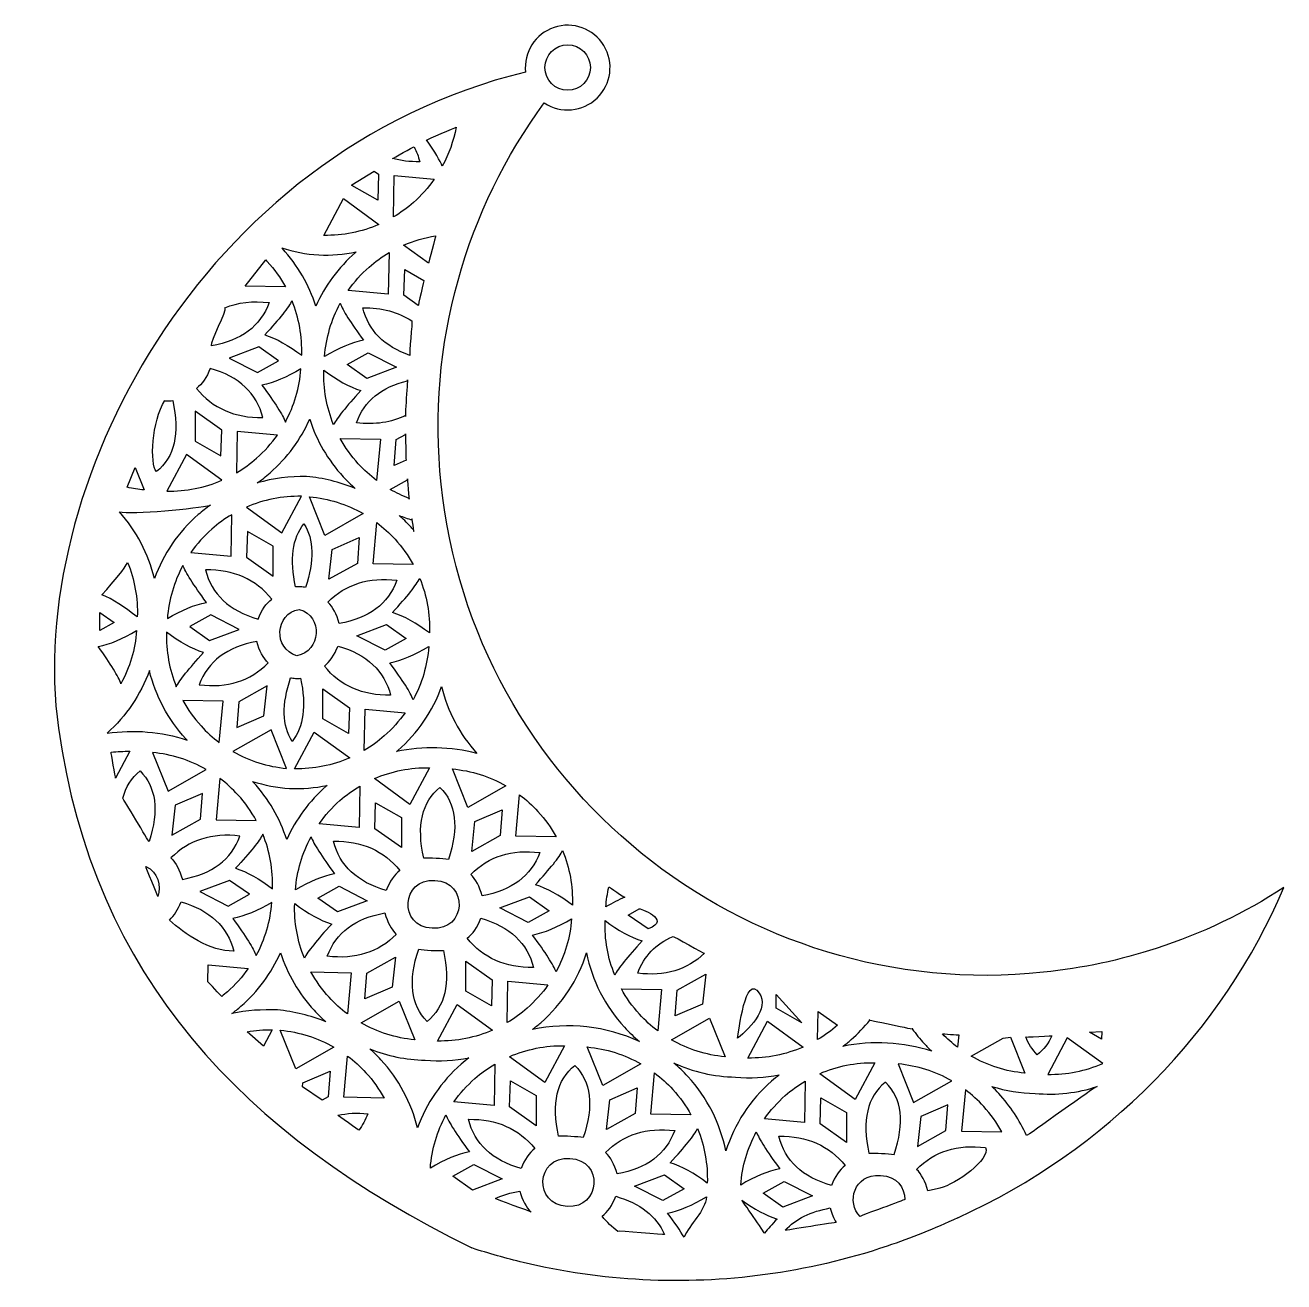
# Model space of a CAD drawing. Header units: inches. Extents: x -1634 to 343, y 456 to 1784.
# Drawn here: x -788 to -233, y 1209 to 1763 of the extents above; entities that cross this region are included whole.
import ezdxf

# ---------------------------------------------------------------- set-up
doc = ezdxf.new("R2010")
doc.units = ezdxf.units.IN
doc.header["$MEASUREMENT"] = 0
doc.layers.get('0').update_dxf_attribs({"linetype": 'CONTINUOUS'})
doc.layers.add('rd', color=1, linetype='CONTINUOUS')

msp = doc.modelspace()

# ---------------------------------------------------------------- linework, layer by layer
msp.add_arc((-548.68, 1744.2), 18.66, 236.5004, 186.1101)
for points in [[(-567.24, 1742.22), (-711.5, 1706.9), (-787.62, 1557.65), (-772.95, 1453.28)], [(-604.41, 1560.72), (-610.92, 1622.85), (-593.24, 1681.95), (-558.98, 1728.64)], [(-339.17, 1345.76), (-471.77, 1331.87), (-590.53, 1428.11), (-604.41, 1560.72)], [(-772.95, 1453.28), (-757.56, 1343.84), (-692.15, 1274.35), (-590.89, 1224.37)], [(-376.9, 1237.66), (-311.28, 1267.53), (-260.04, 1319.9), (-233.26, 1383.06)], [(-233.26, 1383.06), (-250.51, 1371.89), (-269.34, 1362.83), (-289.42, 1356.3)], [(-289.42, 1356.3), (-305.28, 1351.15), (-321.91, 1347.56), (-339.17, 1345.76)]]:
    msp.add_open_spline(points, degree=3)
msp.add_open_spline([(-376.9, 1237.66), (-387.13, 1232.86), (-397.51, 1228.7), (-425.68, 1219.22), (-443.64, 1215.06), (-479.65, 1210.18), (-497.69, 1209.47), (-533.38, 1211.31), (-551.02, 1213.87), (-575.88, 1219.81), (-583.43, 1221.94), (-590.89, 1224.37)], degree=3, knots=[21, 21, 21, 21, 21.0704375, 21.0704375, 21.1891377, 21.1891377, 21.307838, 21.307838, 21.4265383, 21.4265383, 21.4791482, 21.4791482, 21.4791482, 21.4791482])
at = {"layer": 'rd'}
for p, q in [((-643.68, 1692.55), (-633.96, 1698.62)), ((-633.96, 1698.62), (-631.95, 1697.2)), ((-631.95, 1697.2), (-632.34, 1685.82)), ((-643.68, 1692.29), (-643.68, 1692.55)), ((-632.34, 1685.82), (-643.68, 1692.29)), ((-684.72, 1621.2), (-697.8, 1616.25)), ((-676.02, 1615.06), (-684.72, 1621.2)), ((-697.8, 1616.25), (-685.33, 1609.9)), ((-685.33, 1609.9), (-676.02, 1615.06)), ((-645.86, 1613.41), (-636.54, 1618.57)), ((-637.16, 1607.27), (-645.86, 1613.41)), ((-636.54, 1618.57), (-624.08, 1612.22)), ((-624.08, 1612.22), (-637.16, 1607.27)), ((-712.78, 1592.86), (-712.8, 1579.63)), ((-701.07, 1584.54), (-712.78, 1592.86)), ((-701.46, 1573.16), (-701.07, 1584.54)), ((-712.8, 1579.63), (-701.46, 1573.16)), ((-689.69, 1539.89), (-690.08, 1528.52)), ((-678.35, 1533.42), (-689.69, 1539.89)), ((-652.44, 1532.01), (-640.47, 1537.2)), ((-640.47, 1537.2), (-641.32, 1525.85)), ((-678.37, 1520.2), (-678.35, 1533.42)), ((-653.87, 1518.86), (-652.44, 1532.01)), ((-690.08, 1528.52), (-678.37, 1520.2)), ((-641.32, 1525.85), (-653.87, 1518.86)), ((-754.78, 1496.3), (-754.72, 1504.26)), ((-754.72, 1504.26), (-748.43, 1499.82)), ((-705.81, 1503.15), (-715.13, 1498)), ((-693.34, 1496.81), (-705.81, 1503.15)), ((-748.43, 1499.82), (-754.78, 1496.3)), ((-715.13, 1498), (-706.43, 1491.85)), ((-706.43, 1491.85), (-693.34, 1496.81)), ((-641.53, 1493.97), (-628.45, 1498.92)), ((-628.45, 1498.92), (-619.75, 1492.78)), ((-629.06, 1487.62), (-641.53, 1493.97)), ((-619.75, 1492.78), (-629.06, 1487.62)), ((-681.01, 1471.92), (-693.55, 1464.93)), ((-682.43, 1458.77), (-681.01, 1471.92)), ((-656.52, 1457.35), (-656.51, 1470.58)), ((-656.51, 1470.58), (-644.8, 1462.26)), ((-693.55, 1464.93), (-694.41, 1453.58)), ((-694.41, 1453.58), (-682.43, 1458.77)), ((-644.8, 1462.26), (-645.19, 1450.89)), ((-645.19, 1450.89), (-656.52, 1457.35)), ((-721.56, 1419.35), (-722.99, 1406.2)), ((-709.58, 1424.55), (-721.56, 1419.35)), ((-710.44, 1413.19), (-709.58, 1424.55)), ((-633.65, 1409), (-633.27, 1420.37)), ((-633.27, 1420.37), (-621.93, 1413.91)), ((-621.93, 1413.91), (-621.94, 1400.68)), ((-589.51, 1412.13), (-577.53, 1417.32)), ((-577.53, 1417.32), (-578.39, 1405.97)), ((-722.99, 1406.2), (-710.44, 1413.19)), ((-621.94, 1400.68), (-633.65, 1409)), ((-590.94, 1398.98), (-589.51, 1412.13)), ((-578.39, 1405.97), (-590.94, 1398.98)), ((-697.56, 1386.27), (-710.65, 1381.32)), ((-688.86, 1380.13), (-697.56, 1386.27)), ((-710.65, 1381.32), (-698.18, 1374.97)), ((-658.71, 1378.48), (-649.39, 1383.64)), ((-649.39, 1383.64), (-636.92, 1377.29)), ((-698.18, 1374.97), (-688.86, 1380.13)), ((-650.01, 1372.33), (-658.71, 1378.48)), ((-636.92, 1377.29), (-650.01, 1372.33)), ((-578.6, 1374.1), (-565.51, 1379.05)), ((-565.51, 1379.05), (-556.82, 1372.91)), ((-566.13, 1367.75), (-578.6, 1374.1)), ((-556.82, 1372.91), (-566.13, 1367.75)), ((-637.13, 1345.41), (-624.58, 1352.4)), ((-624.58, 1352.4), (-626.01, 1339.25)), ((-593.59, 1337.48), (-593.58, 1350.7)), ((-593.58, 1350.7), (-581.87, 1342.39)), ((-637.99, 1334.06), (-637.13, 1345.41)), ((-581.87, 1342.39), (-582.25, 1331.01)), ((-500.43, 1337.93), (-487.88, 1344.92)), ((-487.88, 1344.92), (-489.31, 1331.78)), ((-626.01, 1339.25), (-637.99, 1334.06)), ((-582.25, 1331.01), (-593.59, 1337.48)), ((-501.28, 1326.58), (-500.43, 1337.93)), ((-456.92, 1330.05), (-456.92, 1336.04)), ((-456.92, 1336.04), (-445.55, 1323.54)), ((-489.31, 1331.78), (-501.28, 1326.58)), ((-445.55, 1323.54), (-456.92, 1330.05)), ((-318.86, 1319.38), (-313.39, 1319.76)), ((-313.51, 1316.33), (-318.86, 1319.38)), ((-313.39, 1319.76), (-313.51, 1316.33)), ((-665.29, 1297.07), (-653.31, 1302.27)), ((-653.31, 1302.27), (-654.17, 1290.92)), ((-574.24, 1286.55), (-573.85, 1297.92)), ((-573.85, 1297.92), (-562.51, 1291.45)), ((-665.47, 1295.4), (-665.29, 1297.07)), ((-656.8, 1289.45), (-665.47, 1295.4)), ((-530.09, 1289.68), (-518.12, 1294.87)), ((-518.12, 1294.87), (-518.97, 1283.52)), ((-654.17, 1290.92), (-656.8, 1289.45)), ((-562.53, 1278.23), (-574.24, 1286.55)), ((-562.51, 1291.45), (-562.53, 1278.23)), ((-531.52, 1276.53), (-530.09, 1289.68)), ((-437.53, 1279.07), (-437.15, 1290.45)), ((-437.15, 1290.45), (-425.81, 1283.98)), ((-381.2, 1287.4), (-393.18, 1282.21)), ((-382.06, 1276.05), (-381.2, 1287.4)), ((-518.97, 1283.52), (-531.52, 1276.53)), ((-425.81, 1283.98), (-425.82, 1270.75)), ((-393.18, 1282.21), (-394.61, 1269.06)), ((-425.82, 1270.75), (-437.53, 1279.07)), ((-394.61, 1269.06), (-382.06, 1276.05)), ((-599.29, 1256.03), (-589.97, 1261.18)), ((-589.97, 1261.18), (-577.5, 1254.84)), ((-590.59, 1249.88), (-599.29, 1256.03)), ((-577.5, 1254.84), (-590.59, 1249.88)), ((-519.18, 1251.65), (-506.1, 1256.6)), ((-506.1, 1256.6), (-497.4, 1250.45)), ((-462.59, 1248.55), (-453.27, 1253.71)), ((-453.27, 1253.71), (-440.8, 1247.36)), ((-506.71, 1245.3), (-519.18, 1251.65)), ((-497.4, 1250.45), (-506.71, 1245.3)), ((-453.89, 1242.41), (-462.59, 1248.55)), ((-440.8, 1247.36), (-453.89, 1242.41))]:
    msp.add_line(p, q, dxfattribs=at)
msp.add_circle((-548.68, 1744.2), 10, dxfattribs=at)
for points in [[(-610.88, 1712.38), (-610.91, 1712.18), (-597.8, 1718.11), (-597.84, 1717.9)], [(-597.84, 1717.9), (-598.95, 1711.88), (-601, 1706.09), (-603.9, 1700.75)], [(-625.87, 1704.17), (-625.84, 1704.1), (-616.37, 1709.37), (-616.33, 1709.31)], [(-616.33, 1709.31), (-615.25, 1707.27), (-614.41, 1705.07), (-613.82, 1702.7)], [(-603.9, 1700.75), (-604.79, 1703.15), (-607.12, 1707.03), (-610.88, 1712.38)], [(-610.88, 1712.38), (-610.88, 1712.38), (-610.88, 1712.38), (-610.88, 1712.38)], [(-613.82, 1702.7), (-618.17, 1702.65), (-622.19, 1703.14), (-625.87, 1704.17)], [(-625.87, 1704.17), (-625.87, 1704.17), (-625.87, 1704.17), (-625.87, 1704.17)], [(-625.4, 1678.41), (-625.4, 1678.41), (-625.07, 1696.64), (-625.07, 1696.64)], [(-625.07, 1696.64), (-625.07, 1696.64), (-607.44, 1695.03), (-607.44, 1695.03)], [(-607.44, 1695.03), (-610.05, 1691.3), (-613.12, 1687.86), (-616.6, 1684.8)], [(-656.1, 1670.31), (-656.1, 1670.31), (-647.48, 1686.47), (-647.48, 1686.47)], [(-647.48, 1686.47), (-647.48, 1686.47), (-631.82, 1675.13), (-631.82, 1675.13)], [(-616.6, 1684.8), (-619.35, 1682.38), (-622.3, 1680.25), (-625.4, 1678.41)], [(-631.82, 1675.13), (-639.42, 1671.82), (-647.7, 1670.15), (-656.1, 1670.31)], [(-620.94, 1665.99), (-616.44, 1667.95), (-611.71, 1669.33), (-606.86, 1670.1)], [(-606.86, 1670.1), (-606.62, 1670.14), (-610.17, 1657.98), (-609.93, 1658.02)], [(-674.35, 1664.49), (-674.35, 1664.49), (-674.62, 1664.78), (-674.62, 1664.78)], [(-674.62, 1664.78), (-669.38, 1663.1), (-663.92, 1662.05), (-658.34, 1661.69)], [(-659.58, 1639.13), (-662.57, 1648.46), (-667.57, 1657.13), (-674.35, 1664.49)], [(-609.93, 1658.02), (-609.93, 1658.02), (-620.94, 1665.99), (-620.94, 1665.99)], [(-690.69, 1647.93), (-690.69, 1647.93), (-681.62, 1659.46), (-681.62, 1659.46)], [(-681.62, 1659.46), (-681.41, 1659.23), (-681.19, 1659), (-680.98, 1658.77)], [(-680.98, 1658.77), (-677.86, 1655.35), (-675.18, 1651.6), (-672.99, 1647.61)], [(-642.13, 1662.73), (-649.67, 1656.15), (-655.59, 1648.08), (-659.58, 1639.13)], [(-658.34, 1661.69), (-652.77, 1661.45), (-647.22, 1661.89), (-641.82, 1662.99)], [(-658.34, 1661.69), (-658.34, 1661.69), (-658.34, 1661.69), (-658.34, 1661.69)], [(-641.82, 1662.99), (-641.82, 1662.99), (-642.13, 1662.73), (-642.13, 1662.73)], [(-636.16, 1656.32), (-633.41, 1658.74), (-630.46, 1660.88), (-627.36, 1662.71)], [(-627.36, 1662.71), (-627.36, 1662.71), (-627.69, 1644.48), (-627.69, 1644.48)], [(-609.93, 1658.02), (-609.93, 1658.02), (-609.93, 1658.02), (-609.93, 1658.02)], [(-645.32, 1646.09), (-642.71, 1649.82), (-639.64, 1653.26), (-636.16, 1656.32)], [(-620.81, 1643.93), (-620.81, 1643.93), (-620.42, 1655.31), (-620.42, 1655.31)], [(-620.42, 1655.31), (-620.42, 1655.31), (-611.96, 1650.48), (-611.96, 1650.48)], [(-672.99, 1647.61), (-672.99, 1647.61), (-690.69, 1647.93), (-690.69, 1647.93)], [(-611.96, 1650.48), (-611.73, 1651.67), (-614.75, 1638.27), (-614.5, 1639.45)], [(-699.63, 1638.46), (-693.91, 1640.83), (-687.42, 1641.57), (-680.17, 1640.68)], [(-670.09, 1641.54), (-671.55, 1638.63), (-675.57, 1633.61), (-682.12, 1626.49)], [(-665.82, 1617.51), (-665.53, 1625.8), (-667.01, 1633.98), (-670.09, 1641.54)], [(-670.09, 1641.54), (-670.09, 1641.54), (-670.09, 1641.54), (-670.09, 1641.54)], [(-627.69, 1644.48), (-627.69, 1644.48), (-645.32, 1646.09), (-645.32, 1646.09)], [(-614.5, 1639.45), (-614.5, 1639.45), (-620.81, 1643.93), (-620.81, 1643.93)], [(-705.54, 1621.63), (-706.15, 1623.82), (-698.61, 1636.98), (-699.52, 1638.61)], [(-680.17, 1640.68), (-684, 1630.29), (-692.46, 1623.94), (-705.54, 1621.63)], [(-699.52, 1638.61), (-699.52, 1638.61), (-699.63, 1638.46), (-699.63, 1638.46)], [(-655.73, 1616.96), (-655.12, 1625.23), (-652.75, 1633.2), (-648.86, 1640.38)], [(-648.86, 1640.38), (-647.73, 1637.32), (-644.29, 1631.9), (-638.55, 1624.11)], [(-648.86, 1640.38), (-648.86, 1640.38), (-648.86, 1640.38), (-648.86, 1640.38)], [(-638.94, 1638.42), (-630.51, 1638.53), (-623.32, 1636.59), (-617.39, 1632.62)], [(-618.14, 1617.47), (-629.5, 1621.37), (-636.43, 1628.36), (-638.94, 1638.42)], [(-617.39, 1632.62), (-616.92, 1632.31), (-618.6, 1617.81), (-618.14, 1617.47)], [(-682.12, 1626.49), (-677.03, 1624.88), (-671.59, 1621.89), (-665.82, 1617.51)], [(-638.55, 1624.11), (-643.79, 1623.07), (-649.51, 1620.68), (-655.73, 1616.96)], [(-706.08, 1611.74), (-707.67, 1607.76), (-709.68, 1604.82), (-712.11, 1602.92)], [(-682.94, 1590.05), (-685.62, 1600.79), (-693.33, 1608.02), (-706.08, 1611.74)], [(-666.15, 1611.51), (-672.36, 1607.79), (-678.09, 1605.4), (-683.33, 1604.36)], [(-673.01, 1588.09), (-669.13, 1595.27), (-666.76, 1603.24), (-666.15, 1611.51)], [(-666.15, 1611.51), (-666.15, 1611.51), (-666.15, 1611.51), (-666.15, 1611.51)], [(-651.79, 1586.93), (-654.87, 1594.49), (-656.35, 1602.67), (-656.06, 1610.96)], [(-656.06, 1610.96), (-650.28, 1606.58), (-644.85, 1603.58), (-639.76, 1601.97)], [(-619.29, 1606.23), (-618.99, 1609.98), (-620.55, 1587.25), (-620.09, 1590.99)], [(-712.11, 1602.92), (-705.12, 1594.18), (-695.39, 1589.89), (-682.94, 1590.05)], [(-683.33, 1604.36), (-677.59, 1596.57), (-674.15, 1591.15), (-673.01, 1588.09)], [(-641.71, 1587.79), (-638.17, 1597.37), (-630.7, 1603.52), (-619.29, 1606.23)], [(-729.78, 1566.33), (-732.85, 1569.36), (-731.85, 1588.71), (-726.07, 1597.52)], [(-722.62, 1597.53), (-719.47, 1583.02), (-721.86, 1572.62), (-729.78, 1566.33)], [(-726.07, 1597.51), (-724.73, 1597.48), (-723.5, 1597.48), (-722.62, 1597.53)], [(-726.07, 1597.52), (-726.07, 1597.52), (-726.07, 1597.51), (-726.07, 1597.51)], [(-639.76, 1601.97), (-646.31, 1594.86), (-650.32, 1589.84), (-651.79, 1586.93)], [(-682.94, 1590.05), (-682.94, 1590.05), (-682.94, 1590.05), (-682.94, 1590.05)], [(-679.75, 1565.74), (-672.21, 1572.32), (-666.29, 1580.39), (-662.3, 1589.35)], [(-662.3, 1589.35), (-659.31, 1580.01), (-654.31, 1571.34), (-647.53, 1563.98)], [(-662.3, 1589.35), (-662.3, 1589.35), (-662.3, 1589.35), (-662.3, 1589.35)], [(-620.09, 1590.99), (-626.32, 1587.86), (-633.53, 1586.79), (-641.71, 1587.79)], [(-694.19, 1583.99), (-694.19, 1583.99), (-694.52, 1565.76), (-694.52, 1565.76)], [(-676.55, 1582.38), (-676.55, 1582.38), (-694.19, 1583.99), (-694.19, 1583.99)], [(-685.72, 1572.15), (-682.24, 1575.21), (-679.17, 1578.65), (-676.55, 1582.38)], [(-676.55, 1582.38), (-676.55, 1582.38), (-676.55, 1582.38), (-676.55, 1582.38)], [(-648.89, 1580.86), (-648.89, 1580.86), (-631.18, 1580.54), (-631.18, 1580.54)], [(-640.9, 1569.7), (-644.02, 1573.12), (-646.7, 1576.87), (-648.89, 1580.86)], [(-631.18, 1580.54), (-631.18, 1580.54), (-632.85, 1562.38), (-632.85, 1562.38)], [(-625.14, 1568.99), (-625.14, 1568.99), (-624.28, 1580.34), (-624.28, 1580.34)], [(-624.28, 1580.34), (-624.28, 1580.34), (-620.16, 1582.64), (-620.16, 1582.64)], [(-620.16, 1582.64), (-620.18, 1585.42), (-619.9, 1568.51), (-619.84, 1571.29)], [(-716.6, 1573.81), (-716.6, 1573.81), (-725.21, 1557.66), (-725.21, 1557.66)], [(-700.93, 1562.48), (-700.93, 1562.48), (-716.6, 1573.81), (-716.6, 1573.81)], [(-694.52, 1565.76), (-691.41, 1567.59), (-688.47, 1569.73), (-685.72, 1572.15)], [(-632.85, 1562.38), (-635.73, 1564.55), (-638.43, 1566.99), (-640.9, 1569.7)], [(-619.84, 1571.29), (-619.84, 1571.29), (-625.14, 1568.99), (-625.14, 1568.99)], [(-742.68, 1559.37), (-742.68, 1559.37), (-739.21, 1568.06), (-739.21, 1568.06)], [(-739.21, 1568.06), (-739.21, 1568.06), (-735.27, 1558.21), (-735.27, 1558.21)], [(-685.48, 1561.26), (-683.5, 1562.65), (-681.58, 1564.14), (-679.75, 1565.74)], [(-663.68, 1564.16), (-671.04, 1564.25), (-678.41, 1563.29), (-685.48, 1561.26)], [(-642.32, 1558.9), (-649.12, 1561.69), (-656.35, 1563.45), (-663.68, 1564.16)], [(-647.53, 1563.98), (-645.88, 1562.19), (-644.14, 1560.49), (-642.32, 1558.9)], [(-619.27, 1562.72), (-619.5, 1565.57), (-618.33, 1551.62), (-618.47, 1554.49)], [(-735.27, 1558.21), (-737.77, 1558.43), (-740.24, 1558.82), (-742.68, 1559.37)], [(-742.68, 1559.37), (-742.68, 1559.37), (-742.68, 1559.37), (-742.68, 1559.37)], [(-725.21, 1557.66), (-716.82, 1557.5), (-708.54, 1559.16), (-700.93, 1562.48)], [(-626.83, 1558.42), (-626.83, 1558.42), (-619.27, 1562.72), (-619.27, 1562.72)], [(-618.47, 1554.49), (-621.35, 1555.58), (-624.15, 1556.89), (-626.83, 1558.42)], [(-665.93, 1555.4), (-674.33, 1555.56), (-682.61, 1553.89), (-690.21, 1550.58)], [(-674.55, 1539.24), (-674.55, 1539.24), (-665.93, 1555.4), (-665.93, 1555.4)], [(-662.39, 1555.21), (-654.03, 1554.45), (-645.98, 1551.89), (-638.78, 1547.77)], [(-655.59, 1538.2), (-655.59, 1538.2), (-662.39, 1555.21), (-662.39, 1555.21)], [(-746.14, 1548.56), (-740.97, 1547.33), (-711.39, 1550.01), (-706.02, 1551.53)], [(-730.67, 1519.19), (-733.3, 1530.01), (-738.57, 1540.12), (-746.14, 1548.56)], [(-711.4, 1547.31), (-720.19, 1539.65), (-726.77, 1529.94), (-730.67, 1519.19)], [(-706.02, 1551.53), (-707.87, 1550.22), (-709.67, 1548.82), (-711.4, 1547.31)], [(-696.63, 1547.3), (-699.73, 1545.46), (-702.68, 1543.33), (-705.43, 1540.91)], [(-696.96, 1529.07), (-696.96, 1529.07), (-696.63, 1547.3), (-696.63, 1547.3)], [(-690.21, 1550.58), (-690.21, 1550.58), (-674.55, 1539.24), (-674.55, 1539.24)], [(-638.78, 1547.77), (-638.78, 1547.77), (-655.59, 1538.2), (-655.59, 1538.2)], [(-618.07, 1542.21), (-619.63, 1543.9), (-621.26, 1545.49), (-622.97, 1546.99)], [(-622.97, 1546.99), (-621.09, 1546.22), (-619.17, 1545.55), (-617.22, 1544.96)], [(-617.22, 1544.96), (-617.7, 1548.12), (-616.15, 1537.26), (-616.51, 1540.45)], [(-668.52, 1515.52), (-671.16, 1527.66), (-669.92, 1536.91), (-664.82, 1543.3)], [(-664.82, 1543.3), (-660.44, 1536.4), (-660.22, 1527.06), (-664.16, 1515.29)], [(-664.82, 1543.3), (-664.82, 1543.3), (-664.82, 1543.3), (-664.82, 1543.3)], [(-634.42, 1525.65), (-634.42, 1525.65), (-632.76, 1543.81), (-632.76, 1543.81)], [(-632.76, 1543.81), (-629.87, 1541.64), (-627.18, 1539.2), (-624.71, 1536.49)], [(-616.51, 1540.45), (-617.02, 1541.04), (-617.54, 1541.63), (-618.07, 1542.21)], [(-705.43, 1540.91), (-708.91, 1537.85), (-711.98, 1534.41), (-714.59, 1530.68)], [(-705.43, 1540.91), (-705.43, 1540.91), (-705.43, 1540.91), (-705.43, 1540.91)], [(-624.71, 1536.49), (-621.58, 1533.07), (-618.91, 1529.32), (-616.71, 1525.33)], [(-616.51, 1540.45), (-616.51, 1540.45), (-616.51, 1540.45), (-616.51, 1540.45)], [(-714.59, 1530.68), (-714.59, 1530.68), (-696.96, 1529.07), (-696.96, 1529.07)], [(-753.91, 1511.94), (-747.72, 1518.7), (-743.92, 1523.48), (-742.51, 1526.3)], [(-742.51, 1526.3), (-739.42, 1518.74), (-737.94, 1510.55), (-738.24, 1502.27)], [(-718.13, 1524.96), (-722.02, 1517.79), (-724.39, 1509.81), (-725, 1501.55)], [(-707.81, 1508.7), (-713.56, 1516.49), (-717, 1521.91), (-718.13, 1524.96)], [(-616.71, 1525.33), (-616.71, 1525.33), (-634.42, 1525.65), (-634.42, 1525.65)], [(-679.03, 1510.14), (-686.03, 1518.87), (-695.76, 1523.16), (-708.21, 1523.01)], [(-708.21, 1523.01), (-705.53, 1512.27), (-697.81, 1505.03), (-685.07, 1501.31)], [(-654.3, 1508.78), (-646.39, 1516.71), (-636.26, 1519.91), (-623.9, 1518.4)], [(-625.85, 1504.22), (-619.29, 1511.33), (-615.28, 1516.35), (-613.82, 1519.26)], [(-613.82, 1519.26), (-610.74, 1511.7), (-609.25, 1503.52), (-609.55, 1495.23)], [(-666.33, 1515.57), (-667.18, 1515.57), (-667.93, 1515.56), (-668.52, 1515.52)], [(-664.16, 1515.29), (-664.75, 1515.39), (-665.5, 1515.48), (-666.33, 1515.57)], [(-623.9, 1518.4), (-627.73, 1508.01), (-636.19, 1501.66), (-649.27, 1499.35)], [(-738.24, 1502.27), (-743.81, 1506.5), (-748.96, 1510.29), (-753.91, 1511.94)], [(-725, 1501.55), (-718.78, 1505.27), (-713.05, 1507.65), (-707.81, 1508.7)], [(-685.07, 1501.31), (-683.48, 1505.3), (-681.46, 1508.24), (-679.03, 1510.14)], [(-649.27, 1499.35), (-650.42, 1503.49), (-652.09, 1506.63), (-654.3, 1508.78)], [(-654.3, 1508.78), (-654.3, 1508.78), (-654.3, 1508.78), (-654.3, 1508.78)], [(-668, 1485.18), (-678.49, 1488.23), (-677.64, 1503.71), (-666.88, 1505.6)], [(-666.88, 1505.6), (-656.39, 1502.55), (-657.23, 1487.07), (-668, 1485.18)], [(-609.55, 1495.23), (-615.32, 1499.61), (-620.75, 1502.61), (-625.85, 1504.22)], [(-755.41, 1489.18), (-750.26, 1490.26), (-744.65, 1492.62), (-738.57, 1496.27)], [(-738.57, 1496.27), (-739.17, 1488), (-741.54, 1480.03), (-745.43, 1472.85)], [(-725.33, 1495.55), (-725.62, 1487.26), (-724.14, 1479.08), (-721.06, 1471.52)], [(-709.02, 1486.56), (-714.12, 1488.17), (-719.55, 1491.16), (-725.33, 1495.55)], [(-685.61, 1491.42), (-698.68, 1489.11), (-707.14, 1482.77), (-710.98, 1472.38)], [(-680.57, 1481.99), (-682.78, 1484.15), (-684.46, 1487.29), (-685.61, 1491.42)], [(-685.61, 1491.42), (-685.61, 1491.42), (-685.61, 1491.42), (-685.61, 1491.42)], [(-745.43, 1472.85), (-746.54, 1475.84), (-749.87, 1481.64), (-755.41, 1489.18)], [(-721.06, 1471.52), (-719.59, 1474.43), (-715.58, 1479.44), (-709.02, 1486.56)], [(-709.02, 1486.56), (-709.02, 1486.56), (-709.02, 1486.56), (-709.02, 1486.56)], [(-655.84, 1480.64), (-653.41, 1482.54), (-651.4, 1485.48), (-649.81, 1489.47)], [(-649.81, 1489.47), (-637.06, 1485.74), (-629.35, 1478.51), (-626.66, 1467.77)], [(-627.06, 1482.08), (-621.82, 1483.12), (-616.09, 1485.51), (-609.88, 1489.23)], [(-609.88, 1489.23), (-610.49, 1480.96), (-612.85, 1472.99), (-616.74, 1465.81)], [(-710.98, 1472.38), (-698.62, 1470.87), (-688.48, 1474.07), (-680.57, 1481.99)], [(-626.66, 1467.77), (-639.12, 1467.61), (-648.84, 1471.9), (-655.84, 1480.64)], [(-616.74, 1465.81), (-617.88, 1468.87), (-621.32, 1474.29), (-627.06, 1482.08)], [(-732.89, 1478.62), (-736.7, 1468.12), (-743.07, 1458.61), (-751.55, 1451.04)], [(-716.8, 1448.57), (-724.7, 1457.14), (-730.19, 1467.51), (-732.89, 1478.62)], [(-732.89, 1478.62), (-732.89, 1478.62), (-732.89, 1478.62), (-732.89, 1478.62)], [(-670.06, 1447.48), (-674.43, 1454.38), (-674.65, 1463.72), (-670.71, 1475.49)], [(-670.71, 1475.49), (-670.13, 1475.39), (-669.38, 1475.29), (-668.54, 1475.21)], [(-666.35, 1475.25), (-663.72, 1463.12), (-664.96, 1453.86), (-670.06, 1447.48)], [(-668.54, 1475.21), (-667.7, 1475.2), (-666.95, 1475.22), (-666.35, 1475.25)], [(-668.54, 1475.21), (-668.54, 1475.21), (-668.54, 1475.21), (-668.54, 1475.21)], [(-623.47, 1443.46), (-614.69, 1451.13), (-608.1, 1460.83), (-604.2, 1471.59)], [(-604.2, 1471.59), (-601.56, 1460.73), (-596.27, 1450.59), (-588.66, 1442.13)], [(-700.45, 1465.13), (-700.45, 1465.13), (-718.16, 1465.45), (-718.16, 1465.45)], [(-718.16, 1465.45), (-715.97, 1461.46), (-713.29, 1457.71), (-710.17, 1454.28)], [(-702.12, 1446.97), (-702.12, 1446.97), (-700.45, 1465.13), (-700.45, 1465.13)], [(-638.25, 1443.48), (-638.25, 1443.48), (-637.92, 1461.71), (-637.92, 1461.71)], [(-637.92, 1461.71), (-637.92, 1461.71), (-620.28, 1460.1), (-620.28, 1460.1)], [(-620.28, 1460.1), (-622.9, 1456.37), (-625.97, 1452.93), (-629.45, 1449.87)], [(-751.55, 1451.04), (-739.8, 1452.79), (-727.6, 1451.77), (-716.32, 1448.05)], [(-710.17, 1454.28), (-707.7, 1451.58), (-705, 1449.13), (-702.12, 1446.97)], [(-679.29, 1452.57), (-679.29, 1452.57), (-696.1, 1443.01), (-696.1, 1443.01)], [(-672.48, 1435.57), (-672.48, 1435.57), (-679.29, 1452.57), (-679.29, 1452.57)], [(-716.32, 1448.05), (-716.32, 1448.05), (-716.8, 1448.57), (-716.8, 1448.57)], [(-668.94, 1435.38), (-668.94, 1435.38), (-660.33, 1451.54), (-660.33, 1451.54)], [(-660.33, 1451.54), (-660.33, 1451.54), (-644.66, 1440.2), (-644.66, 1440.2)], [(-629.45, 1449.87), (-632.19, 1447.45), (-635.14, 1445.31), (-638.25, 1443.48)], [(-747.85, 1431.31), (-747.65, 1431.34), (-749.95, 1442.65), (-749.75, 1442.68)], [(-749.75, 1442.68), (-747.05, 1443.01), (-744.31, 1443.15), (-741.56, 1443.1)], [(-741.56, 1443.1), (-741.56, 1443.1), (-747.85, 1431.31), (-747.85, 1431.31)], [(-707.9, 1435.11), (-715.1, 1439.23), (-723.15, 1441.79), (-731.51, 1442.55)], [(-731.51, 1442.55), (-731.51, 1442.55), (-724.71, 1425.55), (-724.71, 1425.55)], [(-696.1, 1443.01), (-688.89, 1438.89), (-680.85, 1436.33), (-672.48, 1435.57)], [(-588.66, 1442.13), (-600.16, 1445.15), (-612.39, 1445.47), (-624.01, 1443)], [(-624.01, 1443), (-624.01, 1443), (-623.47, 1443.46), (-623.47, 1443.46)], [(-644.66, 1440.2), (-652.27, 1436.89), (-660.55, 1435.22), (-668.94, 1435.38)], [(-633.79, 1431.06), (-626.18, 1434.37), (-617.91, 1436.04), (-609.51, 1435.88)], [(-609.51, 1435.88), (-609.51, 1435.88), (-618.13, 1419.72), (-618.13, 1419.72)], [(-744.61, 1422.39), (-743.37, 1427.37), (-740.83, 1431.38), (-736.99, 1434.43)], [(-736.99, 1434.43), (-729.93, 1427.43), (-728.61, 1417.07), (-733.05, 1403.34)], [(-724.71, 1425.55), (-724.71, 1425.55), (-707.9, 1435.11), (-707.9, 1435.11)], [(-701.88, 1431.15), (-701.88, 1431.15), (-703.54, 1412.99), (-703.54, 1412.99)], [(-693.83, 1423.84), (-696.3, 1426.54), (-698.99, 1428.99), (-701.88, 1431.15)], [(-618.13, 1419.72), (-618.13, 1419.72), (-633.79, 1431.06), (-633.79, 1431.06)], [(-599.46, 1435.33), (-591.1, 1434.57), (-583.05, 1432.01), (-575.85, 1427.89)], [(-592.66, 1418.33), (-592.66, 1418.33), (-599.46, 1435.33), (-599.46, 1435.33)], [(-687.19, 1429.56), (-687.19, 1429.56), (-687.47, 1429.85), (-687.47, 1429.85)], [(-687.47, 1429.85), (-682.23, 1428.17), (-676.76, 1427.12), (-671.19, 1426.75)], [(-672.42, 1404.19), (-675.42, 1413.53), (-680.42, 1422.2), (-687.19, 1429.56)], [(-654.98, 1427.79), (-662.52, 1421.22), (-668.43, 1413.14), (-672.42, 1404.19)], [(-671.19, 1426.75), (-665.61, 1426.51), (-660.07, 1426.96), (-654.67, 1428.05)], [(-654.67, 1428.05), (-654.67, 1428.05), (-654.98, 1427.79), (-654.98, 1427.79)], [(-649.01, 1421.39), (-646.26, 1423.81), (-643.31, 1425.94), (-640.21, 1427.78)], [(-640.21, 1427.78), (-640.21, 1427.78), (-640.53, 1409.55), (-640.53, 1409.55)], [(-612.1, 1396.01), (-615.25, 1410.52), (-612.86, 1420.92), (-604.94, 1427.21)], [(-604.94, 1427.21), (-597.76, 1420.09), (-596.52, 1409.49), (-601.23, 1395.41)], [(-575.85, 1427.89), (-575.85, 1427.89), (-592.66, 1418.33), (-592.66, 1418.33)], [(-733.05, 1403.34), (-733.13, 1403.1), (-744.53, 1422.63), (-744.61, 1422.39)], [(-744.61, 1422.39), (-744.61, 1422.39), (-744.61, 1422.39), (-744.61, 1422.39)], [(-685.83, 1412.67), (-688.03, 1416.66), (-690.7, 1420.42), (-693.83, 1423.84)], [(-693.83, 1423.84), (-693.83, 1423.84), (-693.83, 1423.84), (-693.83, 1423.84)], [(-658.17, 1411.16), (-655.55, 1414.89), (-652.49, 1418.33), (-649.01, 1421.39)], [(-649.01, 1421.39), (-649.01, 1421.39), (-649.01, 1421.39), (-649.01, 1421.39)], [(-571.49, 1405.77), (-571.49, 1405.77), (-569.83, 1423.93), (-569.83, 1423.93)], [(-569.83, 1423.93), (-566.94, 1421.77), (-564.25, 1419.32), (-561.78, 1416.62)], [(-561.78, 1416.62), (-558.65, 1413.2), (-555.98, 1409.44), (-553.78, 1405.45)], [(-703.54, 1412.99), (-703.54, 1412.99), (-685.83, 1412.67), (-685.83, 1412.67)], [(-640.53, 1409.55), (-640.53, 1409.55), (-658.17, 1411.16), (-658.17, 1411.16)], [(-693.02, 1405.75), (-705.38, 1407.26), (-715.51, 1404.05), (-723.42, 1396.13)], [(-718.39, 1386.7), (-705.31, 1389.01), (-696.85, 1395.36), (-693.02, 1405.75)], [(-682.94, 1406.6), (-684.4, 1403.69), (-688.41, 1398.68), (-694.97, 1391.56)], [(-678.67, 1382.58), (-678.37, 1390.86), (-679.86, 1399.05), (-682.94, 1406.6)], [(-668.57, 1382.03), (-667.96, 1390.29), (-665.6, 1398.27), (-661.71, 1405.44)], [(-661.71, 1405.44), (-660.57, 1402.39), (-657.13, 1396.97), (-651.39, 1389.18)], [(-651.79, 1403.49), (-639.33, 1403.64), (-629.61, 1399.35), (-622.61, 1390.62)], [(-628.64, 1381.79), (-641.39, 1385.51), (-649.11, 1392.75), (-651.79, 1403.49)], [(-651.79, 1403.49), (-651.79, 1403.49), (-651.79, 1403.49), (-651.79, 1403.49)], [(-553.78, 1405.45), (-553.78, 1405.45), (-571.49, 1405.77), (-571.49, 1405.77)], [(-591.37, 1388.91), (-583.46, 1396.83), (-573.33, 1400.04), (-560.97, 1398.52)], [(-560.97, 1398.52), (-564.8, 1388.14), (-573.26, 1381.79), (-586.34, 1379.48)], [(-562.92, 1384.34), (-556.36, 1391.46), (-552.35, 1396.47), (-550.89, 1399.38)], [(-550.89, 1399.38), (-547.81, 1391.83), (-546.32, 1383.64), (-546.62, 1375.36)], [(-729.24, 1379.09), (-728.93, 1378.98), (-734.7, 1392.48), (-734.42, 1392.35)], [(-734.42, 1392.35), (-729.14, 1389.91), (-727.5, 1383.89), (-729.24, 1379.09)], [(-723.42, 1396.13), (-721.21, 1393.98), (-719.53, 1390.83), (-718.39, 1386.7)], [(-694.97, 1391.56), (-689.87, 1389.95), (-684.44, 1386.96), (-678.67, 1382.58)], [(-601.23, 1395.41), (-603.8, 1395.86), (-609.5, 1396.17), (-612.1, 1396.01)], [(-651.39, 1389.18), (-656.63, 1388.13), (-662.36, 1385.75), (-668.57, 1382.03)], [(-622.61, 1390.62), (-625.04, 1388.72), (-627.05, 1385.78), (-628.64, 1381.79)], [(-608.34, 1365.15), (-623.32, 1365.74), (-622.14, 1387.27), (-607.18, 1386.23)], [(-607.18, 1386.23), (-592.21, 1385.64), (-593.38, 1364.11), (-608.34, 1365.15)], [(-586.34, 1379.48), (-587.48, 1383.61), (-589.16, 1386.76), (-591.37, 1388.91)], [(-591.37, 1388.91), (-591.37, 1388.91), (-591.37, 1388.91), (-591.37, 1388.91)], [(-678.67, 1382.58), (-678.67, 1382.58), (-678.67, 1382.58), (-678.67, 1382.58)], [(-546.62, 1375.36), (-552.39, 1379.74), (-557.82, 1382.73), (-562.92, 1384.34)], [(-562.92, 1384.34), (-562.92, 1384.34), (-562.92, 1384.34), (-562.92, 1384.34)], [(-531.87, 1374.55), (-531.65, 1377.52), (-531.21, 1380.45), (-530.55, 1383.31)], [(-530.55, 1383.31), (-530.45, 1383.74), (-523.66, 1378.43), (-523.55, 1378.86)], [(-724.02, 1368.8), (-722.01, 1370.68), (-720.31, 1373.35), (-718.93, 1376.81)], [(-718.93, 1376.81), (-706.18, 1373.09), (-698.46, 1365.86), (-695.78, 1355.11)], [(-679, 1376.58), (-685.21, 1372.85), (-690.94, 1370.47), (-696.18, 1369.42)], [(-685.86, 1353.16), (-681.97, 1360.34), (-679.61, 1368.31), (-679, 1376.58)], [(-664.63, 1352), (-667.72, 1359.56), (-669.2, 1367.74), (-668.9, 1376.03)], [(-668.9, 1376.03), (-663.13, 1371.65), (-657.7, 1368.65), (-652.6, 1367.04)], [(-523.55, 1378.86), (-526.22, 1377.71), (-528.99, 1376.28), (-531.87, 1374.55)], [(-696.18, 1369.42), (-690.44, 1361.63), (-687, 1356.21), (-685.86, 1353.16)], [(-654.56, 1352.86), (-650.72, 1363.25), (-642.26, 1369.59), (-629.19, 1371.9)], [(-629.19, 1371.9), (-628.04, 1367.77), (-626.36, 1364.63), (-624.15, 1362.48)], [(-629.19, 1371.9), (-629.19, 1371.9), (-629.19, 1371.9), (-629.19, 1371.9)], [(-592.91, 1360.77), (-590.48, 1362.66), (-588.47, 1365.61), (-586.88, 1369.59)], [(-586.88, 1369.59), (-574.13, 1365.87), (-566.41, 1358.64), (-563.73, 1347.89)], [(-586.88, 1369.59), (-586.88, 1369.59), (-586.88, 1369.59), (-586.88, 1369.59)], [(-564.13, 1362.2), (-558.89, 1363.25), (-553.16, 1365.63), (-546.95, 1369.36)], [(-546.95, 1369.36), (-547.56, 1361.09), (-549.92, 1353.11), (-553.81, 1345.94)], [(-522, 1371), (-522, 1371), (-517.13, 1373.7), (-517.13, 1373.7)], [(-513.3, 1364.86), (-513.3, 1364.86), (-522, 1371), (-522, 1371)], [(-517.13, 1373.7), (-517.83, 1374.25), (-502.14, 1369.08), (-513.3, 1364.86)], [(-695.78, 1355.11), (-706.32, 1354.98), (-717.39, 1362.56), (-724.02, 1368.8)], [(-724.02, 1368.8), (-724.02, 1368.8), (-724.02, 1368.8), (-724.02, 1368.8)], [(-652.6, 1367.04), (-659.16, 1359.92), (-663.17, 1354.91), (-664.63, 1352)], [(-527.93, 1344.52), (-531.01, 1352.08), (-532.5, 1360.26), (-532.2, 1368.55)], [(-532.2, 1368.55), (-526.43, 1364.17), (-521, 1361.18), (-515.9, 1359.57)], [(-532.2, 1368.55), (-532.2, 1368.55), (-532.2, 1368.55), (-532.2, 1368.55)], [(-513.3, 1364.86), (-513.3, 1364.86), (-513.3, 1364.86), (-513.3, 1364.86)], [(-624.15, 1362.48), (-632.06, 1354.55), (-642.19, 1351.35), (-654.56, 1352.86)], [(-563.73, 1347.89), (-576.19, 1347.74), (-585.91, 1352.03), (-592.91, 1360.77)], [(-553.81, 1345.94), (-554.95, 1348.99), (-558.39, 1354.41), (-564.13, 1362.2)], [(-564.13, 1362.2), (-564.13, 1362.2), (-564.13, 1362.2), (-564.13, 1362.2)], [(-515.9, 1359.57), (-522.46, 1352.45), (-526.47, 1347.43), (-527.93, 1344.52)], [(-517.85, 1345.38), (-515.08, 1352.9), (-509.88, 1358.3), (-502.26, 1361.59)], [(-502.26, 1361.59), (-501.86, 1361.76), (-488.76, 1353.97), (-488.35, 1354.13)], [(-692.59, 1330.81), (-685.05, 1337.38), (-679.14, 1345.46), (-675.15, 1354.41)], [(-675.15, 1354.41), (-672.16, 1345.08), (-667.16, 1336.4), (-660.38, 1329.05)], [(-610.58, 1324.17), (-617.77, 1331.29), (-619, 1341.89), (-614.29, 1355.97)], [(-614.29, 1355.97), (-611.72, 1355.53), (-606.02, 1355.21), (-603.42, 1355.38)], [(-603.42, 1355.38), (-600.27, 1340.86), (-602.66, 1330.46), (-610.58, 1324.17)], [(-560.54, 1323.59), (-551.04, 1331.88), (-544.11, 1342.56), (-540.37, 1354.37)], [(-540.37, 1354.37), (-537.94, 1342.22), (-532.22, 1330.85), (-523.68, 1321.57)], [(-488.35, 1354.13), (-496.12, 1346.85), (-505.96, 1343.93), (-517.85, 1345.38)], [(-488.35, 1354.13), (-488.35, 1354.13), (-488.35, 1354.13), (-488.35, 1354.13)], [(-707.17, 1341.54), (-707.17, 1341.54), (-707.04, 1349.05), (-707.04, 1349.05)], [(-707.04, 1349.05), (-707.04, 1349.05), (-689.4, 1347.44), (-689.4, 1347.44)], [(-689.4, 1347.44), (-692.02, 1343.72), (-695.08, 1340.28), (-698.56, 1337.22)], [(-701, 1335.19), (-701.32, 1334.93), (-706.85, 1341.79), (-707.17, 1341.54)], [(-707.17, 1341.54), (-707.17, 1341.54), (-707.17, 1341.54), (-707.17, 1341.54)], [(-661.74, 1345.93), (-661.74, 1345.93), (-644.03, 1345.61), (-644.03, 1345.61)], [(-653.74, 1334.76), (-656.87, 1338.19), (-659.54, 1341.94), (-661.74, 1345.93)], [(-644.03, 1345.61), (-644.03, 1345.61), (-645.69, 1327.45), (-645.69, 1327.45)], [(-575.31, 1323.6), (-575.31, 1323.6), (-574.99, 1341.83), (-574.99, 1341.83)], [(-574.99, 1341.83), (-574.99, 1341.83), (-557.35, 1340.22), (-557.35, 1340.22)], [(-473.88, 1316.7), (-473.76, 1315.6), (-471.11, 1343.16), (-465.4, 1337.89)], [(-698.56, 1337.22), (-699.36, 1336.52), (-700.17, 1335.84), (-701, 1335.19)], [(-557.35, 1340.22), (-559.97, 1336.49), (-563.04, 1333.06), (-566.51, 1329.99)], [(-525.04, 1338.46), (-525.04, 1338.46), (-507.33, 1338.13), (-507.33, 1338.13)], [(-517.04, 1327.29), (-520.17, 1330.71), (-522.84, 1334.46), (-525.04, 1338.46)], [(-507.33, 1338.13), (-507.33, 1338.13), (-508.99, 1319.98), (-508.99, 1319.98)], [(-465.4, 1337.89), (-458.49, 1331.52), (-467.91, 1321.43), (-473.88, 1316.7)], [(-696.58, 1327.59), (-695.22, 1328.61), (-693.89, 1329.68), (-692.59, 1330.81)], [(-645.69, 1327.45), (-648.58, 1329.62), (-651.28, 1332.06), (-653.74, 1334.76)], [(-639.67, 1323.49), (-639.67, 1323.49), (-622.87, 1333.05), (-622.87, 1333.05)], [(-622.87, 1333.05), (-622.87, 1333.05), (-616.06, 1316.05), (-616.06, 1316.05)], [(-606.01, 1315.5), (-606.01, 1315.5), (-597.39, 1331.66), (-597.39, 1331.66)], [(-597.39, 1331.66), (-597.39, 1331.66), (-581.73, 1320.32), (-581.73, 1320.32)], [(-676.52, 1329.22), (-683.1, 1329.31), (-690.22, 1329.2), (-696.58, 1327.59)], [(-696.58, 1327.59), (-696.58, 1327.59), (-696.58, 1327.59), (-696.58, 1327.59)], [(-655.17, 1323.97), (-661.97, 1326.76), (-669.19, 1328.51), (-676.52, 1329.22)], [(-660.38, 1329.05), (-658.73, 1327.25), (-656.99, 1325.56), (-655.17, 1323.97)], [(-566.51, 1329.99), (-569.26, 1327.58), (-572.21, 1325.44), (-575.31, 1323.6)], [(-508.99, 1319.98), (-511.88, 1322.14), (-514.57, 1324.59), (-517.04, 1327.29)], [(-502.97, 1316.02), (-502.97, 1316.02), (-486.16, 1325.58), (-486.16, 1325.58)], [(-486.16, 1325.58), (-486.16, 1325.58), (-479.36, 1308.58), (-479.36, 1308.58)], [(-438.61, 1316.13), (-438.61, 1316.13), (-438.39, 1328.51), (-438.39, 1328.51)], [(-438.39, 1328.51), (-438.39, 1328.51), (-429.81, 1322.52), (-429.81, 1322.52)], [(-415.58, 1324.7), (-418.77, 1325.46), (-393.79, 1320.02), (-396.94, 1320.9)], [(-689.83, 1319.62), (-686.2, 1320.25), (-682.5, 1320.54), (-678.78, 1320.47)], [(-682.66, 1313.2), (-682.66, 1313.2), (-689.83, 1319.62), (-689.83, 1319.62)], [(-678.78, 1320.47), (-678.78, 1320.47), (-682.66, 1313.2), (-682.66, 1313.2)], [(-675.24, 1320.27), (-666.88, 1319.51), (-658.83, 1316.96), (-651.63, 1312.83)], [(-668.43, 1303.27), (-668.43, 1303.27), (-675.24, 1320.27), (-675.24, 1320.27)], [(-616.06, 1316.05), (-624.43, 1316.81), (-632.47, 1319.37), (-639.67, 1323.49)], [(-581.73, 1320.32), (-589.34, 1317.01), (-597.62, 1315.35), (-606.01, 1315.5)], [(-517.09, 1315.32), (-531.65, 1322.04), (-548.46, 1323.88), (-564.18, 1320.63)], [(-564.18, 1320.63), (-562.94, 1321.57), (-561.72, 1322.56), (-560.54, 1323.59)], [(-523.68, 1321.57), (-521.61, 1319.33), (-519.41, 1317.25), (-517.09, 1315.32)], [(-469.31, 1308.03), (-469.31, 1308.03), (-460.69, 1324.19), (-460.69, 1324.19)], [(-460.69, 1324.19), (-460.69, 1324.19), (-445.03, 1312.85), (-445.03, 1312.85)], [(-429.81, 1322.52), (-432.56, 1320.1), (-435.51, 1317.96), (-438.61, 1316.13)], [(-423.84, 1316.11), (-420.82, 1318.75), (-418.06, 1321.62), (-415.58, 1324.7)], [(-396.94, 1320.9), (-395.32, 1318.63), (-393.55, 1316.44), (-391.63, 1314.36)], [(-396.94, 1320.9), (-396.94, 1320.9), (-396.94, 1320.9), (-396.94, 1320.9)], [(-479.36, 1308.58), (-487.72, 1309.34), (-495.77, 1311.89), (-502.97, 1316.02)], [(-427.47, 1313.16), (-426.23, 1314.1), (-425.02, 1315.08), (-423.84, 1316.11)], [(-407.77, 1314.6), (-414.37, 1314.97), (-421.01, 1314.49), (-427.47, 1313.16)], [(-388.34, 1311.03), (-394.62, 1313.06), (-401.17, 1314.26), (-407.77, 1314.61)], [(-407.77, 1314.61), (-407.77, 1314.61), (-407.77, 1314.6), (-407.77, 1314.6)], [(-391.63, 1314.36), (-390.57, 1313.21), (-389.47, 1312.1), (-388.34, 1311.03)], [(-383.61, 1318.62), (-383.76, 1318.77), (-376.3, 1318.13), (-376.44, 1318.28)], [(-376.95, 1312.77), (-379.3, 1314.53), (-381.53, 1316.49), (-383.61, 1318.62)], [(-376.44, 1318.28), (-376.44, 1318.28), (-376.95, 1312.77), (-376.95, 1312.77)], [(-376.44, 1318.28), (-376.44, 1318.28), (-376.44, 1318.28), (-376.44, 1318.28)], [(-370.93, 1308.81), (-370.93, 1308.81), (-356.81, 1316.84), (-356.81, 1316.84)], [(-356.81, 1316.84), (-356.81, 1316.84), (-353.66, 1317.23), (-353.66, 1317.23)], [(-353.66, 1317.23), (-353.66, 1317.23), (-347.32, 1301.37), (-347.32, 1301.37)], [(-346.87, 1317.3), (-349.1, 1317.1), (-333.23, 1317.94), (-335.47, 1317.79)], [(-341.83, 1309.49), (-344.11, 1311.74), (-345.78, 1314.35), (-346.87, 1317.3)], [(-346.87, 1317.3), (-346.87, 1317.3), (-346.87, 1317.3), (-346.87, 1317.3)], [(-335.47, 1317.79), (-336.88, 1314.5), (-339.01, 1311.73), (-341.83, 1309.49)], [(-328.65, 1316.98), (-328.65, 1316.98), (-337.26, 1300.82), (-337.26, 1300.82)], [(-312.98, 1305.64), (-312.98, 1305.64), (-328.65, 1316.98), (-328.65, 1316.98)], [(-651.63, 1312.83), (-651.63, 1312.83), (-668.43, 1303.27), (-668.43, 1303.27)], [(-647.27, 1290.72), (-647.27, 1290.72), (-645.61, 1308.87), (-645.61, 1308.87)], [(-645.61, 1308.87), (-642.72, 1306.71), (-640.02, 1304.27), (-637.56, 1301.56)], [(-630.92, 1307.28), (-632.48, 1308.96), (-634.11, 1310.56), (-635.82, 1312.05)], [(-635.82, 1312.05), (-628.16, 1308.96), (-619.93, 1307.25), (-611.51, 1307.1)], [(-574.37, 1308.61), (-566.77, 1311.92), (-558.49, 1313.59), (-550.09, 1313.43)], [(-558.71, 1297.27), (-558.71, 1297.27), (-574.37, 1308.61), (-574.37, 1308.61)], [(-550.09, 1313.43), (-550.09, 1313.43), (-558.71, 1297.27), (-558.71, 1297.27)], [(-540.04, 1312.88), (-531.68, 1312.12), (-523.63, 1309.56), (-516.43, 1305.44)], [(-533.24, 1295.88), (-533.24, 1295.88), (-540.04, 1312.88), (-540.04, 1312.88)], [(-445.03, 1312.85), (-452.64, 1309.54), (-460.91, 1307.87), (-469.31, 1308.03)], [(-347.32, 1301.37), (-355.68, 1302.13), (-363.72, 1304.69), (-370.93, 1308.81)], [(-614.83, 1277.22), (-617.53, 1288.33), (-623.02, 1298.7), (-630.92, 1307.28)], [(-595.56, 1305.34), (-604.35, 1297.68), (-610.93, 1287.97), (-614.83, 1277.22)], [(-611.51, 1307.1), (-604.99, 1306.5), (-598.48, 1306.85), (-592.17, 1308.09)], [(-611.51, 1307.1), (-611.51, 1307.1), (-611.51, 1307.1), (-611.51, 1307.1)], [(-592.17, 1308.09), (-593.33, 1307.22), (-594.46, 1306.3), (-595.56, 1305.34)], [(-589.59, 1298.94), (-586.84, 1301.36), (-583.89, 1303.49), (-580.79, 1305.33)], [(-580.79, 1305.33), (-580.79, 1305.33), (-581.12, 1287.1), (-581.12, 1287.1)], [(-552.68, 1273.55), (-555.83, 1288.07), (-553.45, 1298.47), (-545.53, 1304.76)], [(-545.53, 1304.76), (-538.34, 1297.64), (-537.1, 1287.04), (-541.82, 1272.96)], [(-516.43, 1305.44), (-516.43, 1305.44), (-533.24, 1295.88), (-533.24, 1295.88)], [(-495.73, 1299.88), (-497.68, 1302.01), (-499.77, 1303.98), (-501.96, 1305.81)], [(-501.96, 1305.81), (-493.52, 1301.94), (-484.29, 1299.79), (-474.81, 1299.62)], [(-437.67, 1301.13), (-430.06, 1304.45), (-421.79, 1306.11), (-413.39, 1305.96)], [(-413.39, 1305.96), (-413.39, 1305.96), (-422.01, 1289.8), (-422.01, 1289.8)], [(-379.52, 1297.97), (-386.72, 1302.09), (-394.76, 1304.65), (-403.13, 1305.41)], [(-403.13, 1305.41), (-403.13, 1305.41), (-396.32, 1288.4), (-396.32, 1288.4)], [(-337.26, 1300.82), (-328.87, 1300.66), (-320.59, 1302.33), (-312.98, 1305.64)], [(-637.56, 1301.56), (-634.43, 1298.14), (-631.76, 1294.38), (-629.56, 1290.4)], [(-598.75, 1288.71), (-596.14, 1292.44), (-593.07, 1295.88), (-589.59, 1298.94)], [(-589.59, 1298.94), (-589.59, 1298.94), (-589.59, 1298.94), (-589.59, 1298.94)], [(-512.07, 1283.32), (-512.07, 1283.32), (-510.41, 1301.48), (-510.41, 1301.48)], [(-510.41, 1301.48), (-507.53, 1299.32), (-504.83, 1296.87), (-502.36, 1294.17)], [(-479.03, 1267.08), (-481.46, 1279.23), (-487.18, 1290.61), (-495.73, 1299.88)], [(-458.86, 1297.87), (-468.37, 1289.58), (-475.29, 1278.9), (-479.03, 1267.08)], [(-474.81, 1299.62), (-468.29, 1299.03), (-461.78, 1299.38), (-455.47, 1300.62)], [(-455.47, 1300.62), (-456.63, 1299.74), (-457.76, 1298.83), (-458.86, 1297.87)], [(-452.89, 1291.46), (-450.14, 1293.88), (-447.19, 1296.02), (-444.09, 1297.85)], [(-444.09, 1297.85), (-444.09, 1297.85), (-444.41, 1279.62), (-444.41, 1279.62)], [(-422.01, 1289.8), (-422.01, 1289.8), (-437.67, 1301.13), (-437.67, 1301.13)], [(-408.82, 1297.28), (-416.74, 1290.99), (-419.13, 1280.59), (-415.98, 1266.08)], [(-408.73, 1297.19), (-408.73, 1297.19), (-408.82, 1297.28), (-408.82, 1297.28)], [(-408.61, 1297.28), (-408.61, 1297.28), (-408.73, 1297.19), (-408.73, 1297.19)], [(-404.9, 1265.49), (-400.19, 1279.57), (-401.42, 1290.17), (-408.61, 1297.28)], [(-396.32, 1288.4), (-396.32, 1288.4), (-379.52, 1297.97), (-379.52, 1297.97)], [(-502.36, 1294.17), (-499.24, 1290.74), (-496.56, 1286.99), (-494.37, 1283)], [(-408.73, 1297.19), (-408.73, 1297.19), (-408.73, 1297.19), (-408.73, 1297.19)], [(-373.5, 1294.01), (-373.5, 1294.01), (-375.16, 1275.85), (-375.16, 1275.85)], [(-365.45, 1286.69), (-367.91, 1289.4), (-370.61, 1291.84), (-373.5, 1294.01)], [(-358.81, 1292.41), (-359.8, 1293.48), (-360.83, 1294.51), (-361.88, 1295.51)], [(-361.88, 1295.51), (-355.74, 1293.59), (-349.31, 1292.53), (-342.76, 1292.41)], [(-346.67, 1273.92), (-349.65, 1280.64), (-353.73, 1286.89), (-358.81, 1292.41)], [(-315.4, 1295.5), (-315.66, 1296.13), (-346.39, 1273.3), (-346.67, 1273.92)], [(-342.76, 1292.41), (-333.43, 1291.56), (-324.13, 1292.65), (-315.4, 1295.5)], [(-315.4, 1295.5), (-315.4, 1295.5), (-315.4, 1295.5), (-315.4, 1295.5)], [(-629.56, 1290.4), (-629.56, 1290.4), (-647.27, 1290.72), (-647.27, 1290.72)], [(-581.12, 1287.1), (-581.12, 1287.1), (-598.75, 1288.71), (-598.75, 1288.71)], [(-462.05, 1281.24), (-459.43, 1284.96), (-456.37, 1288.4), (-452.89, 1291.46)], [(-357.45, 1275.53), (-359.65, 1279.52), (-362.32, 1283.27), (-365.45, 1286.69)], [(-640.66, 1276.2), (-639.98, 1275.73), (-650.57, 1283.26), (-649.88, 1282.8)], [(-649.88, 1282.8), (-645.72, 1283.65), (-641.59, 1284.06), (-636.74, 1283.47)], [(-649.88, 1282.8), (-649.88, 1282.8), (-649.88, 1282.8), (-649.88, 1282.8)], [(-636.74, 1283.47), (-637.74, 1280.77), (-639.05, 1278.35), (-640.66, 1276.2)], [(-609.16, 1259.58), (-608.55, 1267.84), (-606.18, 1275.82), (-602.29, 1282.99)], [(-602.29, 1282.99), (-601.16, 1279.94), (-597.72, 1274.52), (-591.97, 1266.73)], [(-592.37, 1281.04), (-579.92, 1281.19), (-570.19, 1276.9), (-563.19, 1268.17)], [(-569.23, 1259.34), (-581.97, 1263.06), (-589.69, 1270.3), (-592.37, 1281.04)], [(-592.37, 1281.04), (-592.37, 1281.04), (-592.37, 1281.04), (-592.37, 1281.04)], [(-494.37, 1283), (-494.37, 1283), (-512.07, 1283.32), (-512.07, 1283.32)], [(-444.41, 1279.62), (-444.41, 1279.62), (-462.05, 1281.24), (-462.05, 1281.24)], [(-531.95, 1266.46), (-524.05, 1274.38), (-513.91, 1277.59), (-501.55, 1276.07)], [(-501.55, 1276.07), (-505.38, 1265.69), (-513.84, 1259.34), (-526.92, 1257.03)], [(-503.5, 1261.89), (-496.94, 1269.01), (-492.94, 1274.02), (-491.47, 1276.93)], [(-491.47, 1276.93), (-488.39, 1269.38), (-486.91, 1261.19), (-487.2, 1252.91)], [(-472.45, 1252.1), (-471.85, 1260.37), (-469.48, 1268.34), (-465.59, 1275.52)], [(-465.59, 1275.52), (-464.45, 1272.46), (-461.01, 1267.04), (-455.27, 1259.25)], [(-375.16, 1275.85), (-375.16, 1275.85), (-357.45, 1275.53), (-357.45, 1275.53)], [(-541.82, 1272.96), (-544.38, 1273.41), (-550.08, 1273.72), (-552.68, 1273.55)], [(-552.68, 1273.55), (-552.68, 1273.55), (-552.68, 1273.55), (-552.68, 1273.55)], [(-455.67, 1273.57), (-443.21, 1273.72), (-433.49, 1269.43), (-426.49, 1260.69)], [(-432.53, 1251.87), (-445.27, 1255.59), (-452.99, 1262.82), (-455.67, 1273.57)], [(-455.67, 1273.57), (-455.67, 1273.57), (-455.67, 1273.57), (-455.67, 1273.57)], [(-395.04, 1258.98), (-387.13, 1266.91), (-377, 1270.11), (-364.63, 1268.6)], [(-591.97, 1266.73), (-597.22, 1265.68), (-602.94, 1263.3), (-609.16, 1259.58)], [(-563.19, 1268.17), (-565.62, 1266.27), (-567.64, 1263.33), (-569.23, 1259.34)], [(-548.92, 1242.7), (-563.9, 1243.29), (-562.72, 1264.82), (-547.77, 1263.78)], [(-526.92, 1257.03), (-528.07, 1261.16), (-529.74, 1264.31), (-531.95, 1266.46)], [(-531.95, 1266.46), (-531.95, 1266.46), (-531.95, 1266.46), (-531.95, 1266.46)], [(-415.98, 1266.08), (-414.66, 1266.16), (-412.53, 1266.12), (-410.42, 1266)], [(-410.42, 1266), (-410.42, 1266), (-410.42, 1266.01), (-410.42, 1266.01)], [(-410.42, 1266.01), (-408.32, 1265.9), (-406.21, 1265.71), (-404.9, 1265.48)], [(-404.9, 1265.48), (-404.9, 1265.48), (-404.9, 1265.49), (-404.9, 1265.49)], [(-364.63, 1268.6), (-362.31, 1263.38), (-377.73, 1252.42), (-384.7, 1250.78)], [(-547.77, 1263.78), (-532.79, 1263.19), (-533.96, 1241.66), (-548.92, 1242.7)], [(-487.2, 1252.91), (-492.97, 1257.29), (-498.41, 1260.28), (-503.5, 1261.89)], [(-455.27, 1259.25), (-460.51, 1258.21), (-466.24, 1255.82), (-472.45, 1252.1)], [(-426.49, 1260.69), (-428.92, 1258.79), (-430.93, 1255.85), (-432.53, 1251.87)], [(-390, 1249.55), (-391.15, 1253.69), (-392.83, 1256.83), (-395.04, 1258.98)], [(-419.85, 1238.26), (-425.99, 1244.29), (-422.69, 1257.12), (-411.06, 1256.3)], [(-411.06, 1256.3), (-411.06, 1256.3), (-410.96, 1256.3), (-410.96, 1256.3)], [(-410.96, 1256.3), (-410.96, 1256.3), (-410.96, 1256.31), (-410.96, 1256.31)], [(-410.96, 1256.31), (-410.96, 1256.31), (-410.85, 1256.3), (-410.85, 1256.3)], [(-410.85, 1256.3), (-403.66, 1256.02), (-400.19, 1250.91), (-400.19, 1245.78)], [(-580.52, 1246.18), (-577.37, 1247.65), (-573.79, 1248.74), (-569.77, 1249.45)], [(-569.77, 1249.45), (-568.63, 1245.37), (-566.98, 1242.25), (-564.81, 1240.1)], [(-384.7, 1250.78), (-386.38, 1250.29), (-388.14, 1249.88), (-390, 1249.55)], [(-384.7, 1250.78), (-384.7, 1250.78), (-384.7, 1250.78), (-384.7, 1250.78)], [(-564.81, 1240.1), (-564.47, 1240.28), (-580.87, 1246.01), (-580.52, 1246.18)], [(-533.49, 1238.32), (-531.06, 1240.21), (-529.05, 1243.15), (-527.46, 1247.14)], [(-527.46, 1247.14), (-516.77, 1244.02), (-509.61, 1238.42), (-506, 1230.36)], [(-504.71, 1239.75), (-499.47, 1240.8), (-493.74, 1243.18), (-487.53, 1246.91)], [(-487.53, 1246.91), (-487.99, 1240.7), (-495.03, 1234.78), (-497.37, 1229.12)], [(-462.01, 1230.91), (-461.72, 1230.69), (-472.2, 1245.66), (-471.91, 1245.45)], [(-471.91, 1245.45), (-466.46, 1241.42), (-461.32, 1238.64), (-456.48, 1237.12)], [(-452.86, 1232.19), (-448.26, 1237.2), (-441.66, 1240.46), (-433.07, 1241.98)], [(-433.07, 1241.98), (-432.37, 1239.49), (-431.49, 1237.36), (-430.41, 1235.58)], [(-400.19, 1245.78), (-400.19, 1245.36), (-419.8, 1238.68), (-419.85, 1238.26)], [(-526.52, 1231.7), (-529.09, 1233.51), (-531.41, 1235.72), (-533.49, 1238.32)], [(-497.37, 1229.12), (-499.13, 1231.96), (-501.58, 1235.5), (-504.71, 1239.75)], [(-456.48, 1237.12), (-458.59, 1234.83), (-460.43, 1232.76), (-462.01, 1230.91)], [(-419.85, 1238.26), (-419.85, 1238.26), (-419.85, 1238.26), (-419.85, 1238.26)], [(-506, 1230.36), (-505.88, 1230.08), (-526.64, 1231.98), (-526.52, 1231.7)], [(-462.01, 1230.91), (-462.01, 1230.91), (-462.01, 1230.91), (-462.01, 1230.91)], [(-430.41, 1235.58), (-430.17, 1235.87), (-453.12, 1231.91), (-452.86, 1232.19)]]:
    msp.add_open_spline(points, degree=3, dxfattribs=at)

doc.saveas('drawing.dxf')
